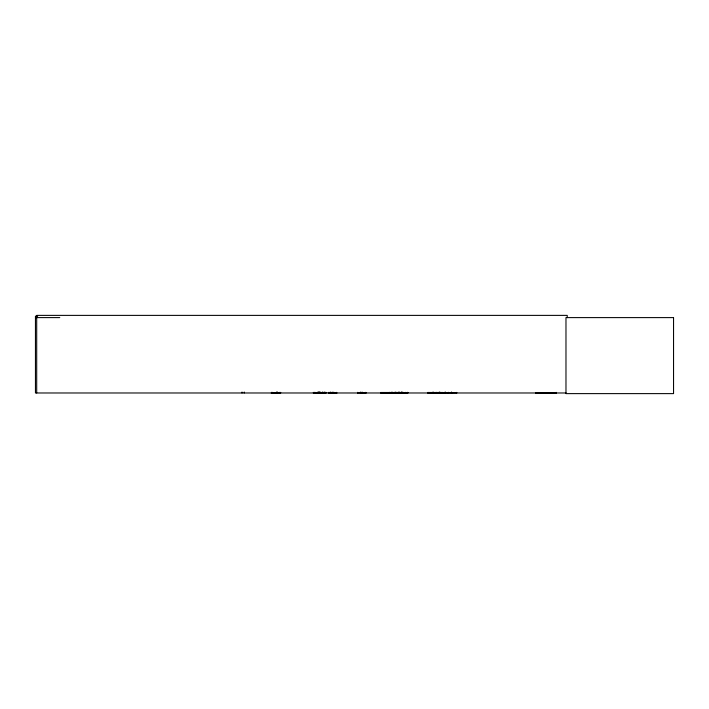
<?xml version="1.0" encoding="UTF-8"?>
<svg xmlns="http://www.w3.org/2000/svg" width="709" height="709" viewBox="0 0 709 709"><rect width="100%" height="100%" fill="white"/><g stroke="black" fill="none" stroke-linecap="round" stroke-linejoin="round"><path stroke-width="1.06" d="M324.784 392.954L324.793 392.192M380.653 392.937L407.808 392.954L407.471 392.405L407.445 392.981M535.623 392.644L556.219 392.946L535.614 392.963M407.728 392.883L407.728 392.352L407.808 392.821M403.12 392.883L403.155 392.352M427.695 392.981L456.888 392.901M271.175 392.981L280.56 392.901M314.326 392.901L314.379 392.405L314.433 392.981M322.435 392.901L322.489 392.405M448.31 392.901L448.363 392.405M271.52 392.901L271.574 392.405M318.137 392.901L318.04 392.192M321.248 392.901L321.319 392.405L321.399 392.981M325.892 392.901L313.378 392.981L313.387 392.352M37.666 316.179L35.45 316.179L35.45 392.981L566.119 392.981M35.45 317.605L59.769 317.605M380.671 392.485L394.869 392.485M428.785 392.485L442.983 392.485M380.644 392.689L394.895 392.671M428.759 392.671L443.01 392.689M535.561 392.795L556.219 392.795M337.032 392.954L328.471 392.901M366.163 392.954L357.708 392.901M331.954 392.901L331.883 392.405M334.444 392.901L334.382 392.405L334.311 392.981M322.923 392.901L322.87 392.405M456.596 392.901L456.534 392.405L456.481 392.981M323.942 392.901L323.889 392.405M315.833 392.901L315.78 392.405L315.718 392.981M396.916 392.883L396.88 392.352M392.662 392.954L392.591 392.352M556.202 392.963L556.157 392.378M567.227 317.605L567.227 315.381L36.7 315.381L36.7 392.981M451.695 392.192L451.695 392.981M451.411 392.192L451.411 392.981M448.416 392.352L448.416 392.981M445.42 392.192L445.42 392.981M445.146 392.192L445.146 392.981M444.268 392.352L444.268 392.981M440.36 392.352L440.36 392.981M439.483 392.192L439.483 392.981M439.199 392.192L439.199 392.981M436.203 392.352L436.203 392.981M433.208 392.192L433.208 392.981M432.924 392.192L432.924 392.981M428.139 392.352L428.139 392.981M405.264 392.352L405.264 392.981M402.233 392.192L402.295 392.981M401.87 392.192L401.897 392.981M401.843 392.192L401.843 392.981M401.507 392.192L401.507 392.981M399.867 392.192L399.867 392.981M399.53 392.192L399.566 392.981M398.529 392.192L398.529 392.981M398.166 392.192L398.166 392.981M395.436 392.192L395.392 392.981M395.09 392.192L395.09 392.981M392.352 392.352L392.352 392.981M391.696 392.192L391.696 392.981M389.693 392.352L389.693 392.981M365.711 392.352L365.711 392.981M362.441 392.192L362.441 392.981M361.785 392.352L361.829 392.981M360.908 392.192L360.908 392.981M360.624 392.192L360.624 392.981M357.602 392.352L357.602 392.981M336.456 392.352L336.456 392.981M333.053 392.192L333.053 392.981M332.893 392.192L332.893 392.981M331.812 392.352L331.812 392.981M330.35 392.192L330.35 392.981M330.146 392.192L330.146 392.981M328.338 392.352L328.338 392.981M326.043 392.352L326.043 392.981M324.952 392.192L324.952 392.981M324.598 392.352L324.598 392.981M323.836 392.352L323.836 392.981M322.799 392.192L322.799 392.981M322.586 392.192L322.551 392.981M320.246 392.033L320.246 392.981M319.52 392.192L319.52 392.981M319.032 392.192L319.032 392.981M318.899 392.192L318.882 392.981M318.749 392.192L318.749 392.981M318.625 392.352L318.625 392.981M317.765 392.192L317.765 392.981M314.796 392.352L314.796 392.981M280.667 392.352L280.667 392.981M279.638 392.352L279.638 392.981M277.644 392.192L277.644 392.981M277.361 392.192L277.361 392.981M276.678 392.192L276.678 392.981M276.395 392.192L276.395 392.981M272.557 392.352L272.557 392.981M271.627 392.352L271.627 392.981M244.233 392.033L244.233 392.981M242.017 392.033L242.017 392.981M673.55 317.605L565.977 317.605L565.977 393.619L673.55 393.619L673.55 317.605M396.402 392.981L396.402 392.352L396.322 392.981M319.289 392.981L319.289 392.192L319.28 392.981"/></g></svg>
